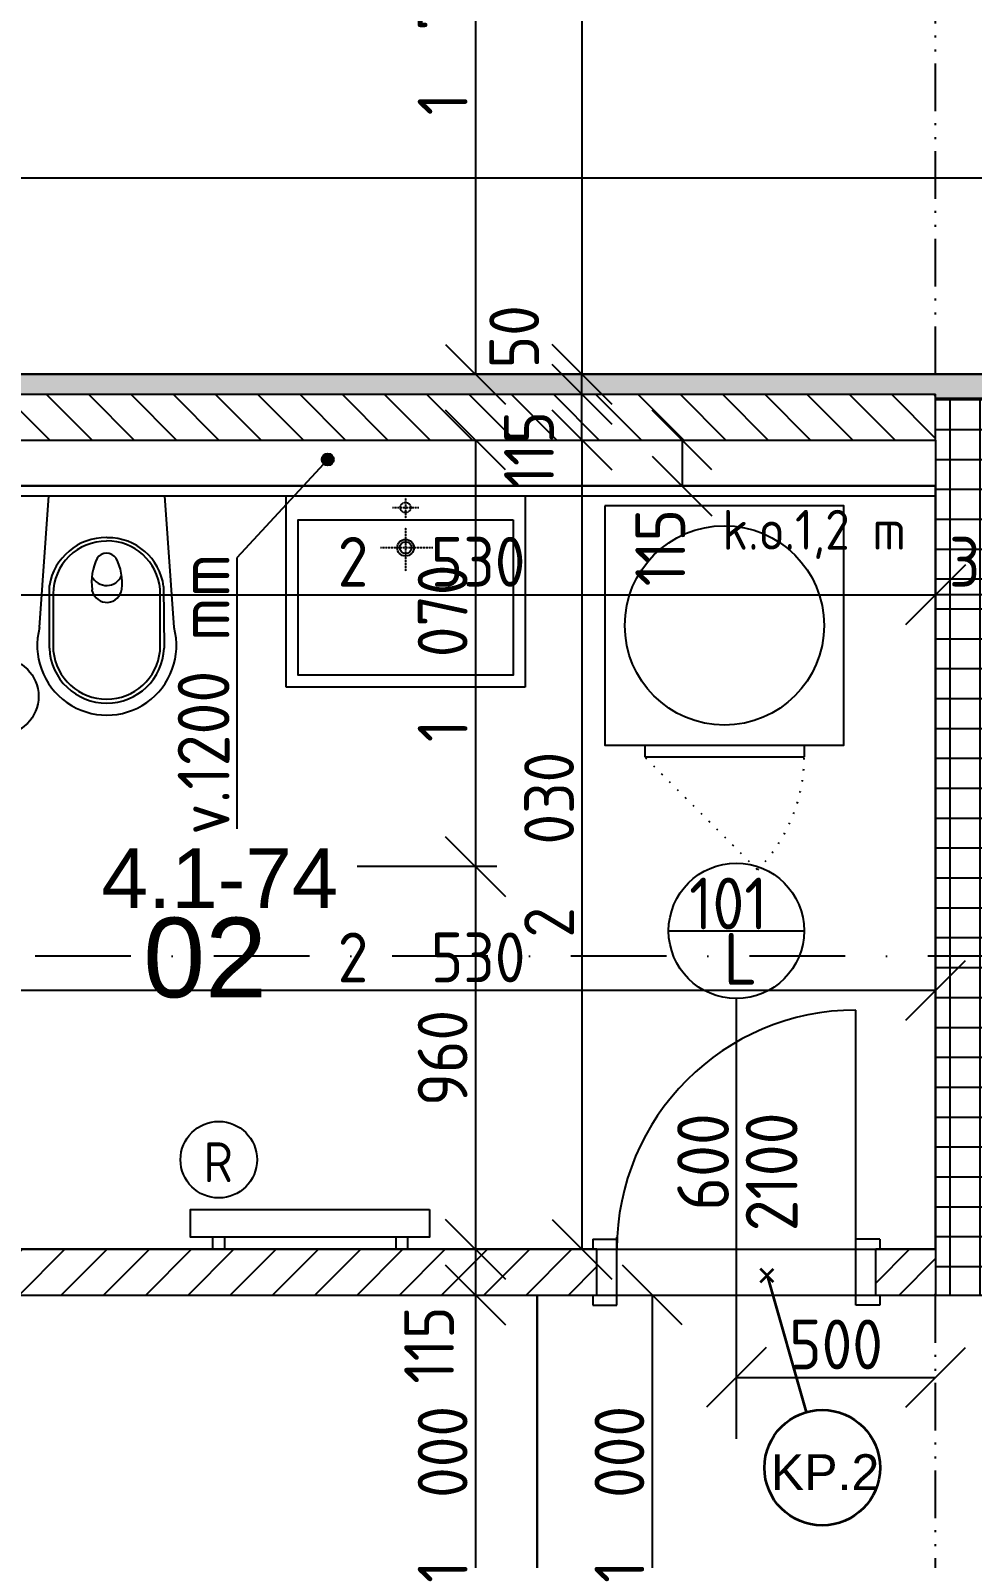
# Model space of a CAD drawing. Extents: x 4511820 to 5180432, y -1526536 to -944957.
# Drawn here: x 5025050 to 5027413, y -1077089 to -1073256 of the extents above; entities that cross this region are included whole.
import ezdxf

# ---------------------------------------------------------------- set-up
doc = ezdxf.new("R2010")
doc.units = 0
doc.header["$MEASUREMENT"] = 0
for name, pattern in [('ACAD_ISO07W100', [3.5, 0.5, -3]), ('ACAD_ISO12W100', [22, 12, -3, 0.5, -3, 0.5, -3]), ('BODKOCIARKOVANA_3', [5.6, 3, -1.3, 0, -1.3]), ('DASHED', [0.75, 0.5, -0.25])]:
    doc.linetypes.add(name, pattern=pattern)
doc.layers.get('0').update_dxf_attribs({"linetype": 'CONTINUOUS'})
doc.layers.get('Defpoints').update_dxf_attribs({"color": 61, "linetype": 'CONTINUOUS'})
for name, color, linetype in [('DVERE', 45, 'CONTINUOUS'), ('KÓTY', 4, 'CONTINUOUS'), ('MÚRY', 1, 'CONTINUOUS'), ('osi', 253, 'CONTINUOUS'), ('Plochy', 41, 'CONTINUOUS'), ('POPIS', 7, 'CONTINUOUS'), ('TENKÁ', 7, 'CONTINUOUS'), ('tzb', 153, 'CONTINUOUS'), ('Z-Kúrenie', 101, 'CONTINUOUS'), ('ZARIADENIE1', 145, 'CONTINUOUS'), ('ZARIADOVACIE', 144, 'CONTINUOUS'), ('ŠRAFY', 82, 'CONTINUOUS')]:
    doc.layers.add(name, color=color, linetype=linetype)
doc.layers.add('preklady', color=74, linetype='CONTINUOUS', lineweight=35)
doc.styles.add('ARIAL', font='arial.ttf')
doc.styles.add('STYLE1', font='isocp.shx')
doc.dimstyles.new('STANDARD-50', dxfattribs={"dimtxt": 125, "dimasz": 150, "dimexe": 10, "dimexo": 200, "dimgap": 20, "dimtad": 1, "dimdsep": 46, "dimlunit": 6, "dimtxsty": 'STYLE1', "dimblk1": 'OBLIQUE', "dimblk2": 'OBLIQUE', "dimsah": 1, "dimcen": 2.5, "dimse1": 1, "dimse2": 1, "dimadec": 0, "dimazin": 0, "dimtfac": 1, "dimtmove": 1, "dimatfit": 3, "dimldrblk": 'OBLIQUE', "dimfxl": 1, "dimtolj": 1, "dimtzin": 0, "dimarcsym": 0})

# ---------------------------------------------------------------- blocks, each defined once
blk = doc.blocks.new('pračka')
at = {"layer": 'ZARIADENIE1', "color": 8, "linetype": 'ACAD_ISO07W100', "ltscale": 8}
blk.add_line((4536136.9, -1117296.3), (4536419.7, -1117579.2), dxfattribs=at)
at = {"layer": 'ZARIADENIE1', "color": 8}
for p, q in [((4536419.7, -1117579.2), (4536019.7, -1117579.2)), ((4536019.7, -1117609.2), (4536019.7, -1117579.2)), ((4536419.7, -1117609.2), (4536419.7, -1117579.2))]:
    blk.add_line(p, q, dxfattribs=at)
blk.add_lwpolyline([(4536519.7, -1118209.2), (4536519.7, -1117609.2), (4535919.7, -1117609.2), (4535919.7, -1118209.2)], close=True, dxfattribs=at)
blk.add_circle((4536219.7, -1117909.2), 250, dxfattribs=at)
at = {"layer": 'ZARIADENIE1', "color": 8, "linetype": 'ACAD_ISO07W100', "ltscale": 8}
blk.add_arc((4536419.7, -1117579.2), 400, 135, 180, dxfattribs=at)
blk = doc.blocks.new('_OBLIQUE')
at = {"color": 0, "linetype": 'ByBlock'}
blk.add_line((-0.5, -0.5), (0.5, 0.5), dxfattribs=at)
blk = doc.blocks.new('*D20450')
at = {"layer": 'Defpoints', "color": 0}
for p in [(5027321, -1074671), (5027321, -1074671), (5027621, -1074671)]:
    blk.add_point(p, dxfattribs=at)
at = {"layer": 'KÓTY', "color": 0, "lineweight": -2}
blk.add_line((5027621, -1074671), (5027321, -1074671), dxfattribs=at)
at = {"layer": 'KÓTY', "color": 0, "linetype": 'ByBlock', "lineweight": -2, "xscale": 150, "yscale": 150, "zscale": 150, "rotation": 180}
blk.add_blockref('_OBLIQUE', (5027321, -1074671), dxfattribs=at)
at = {"layer": 'KÓTY', "color": 0, "linetype": 'ByBlock', "lineweight": -2, "xscale": 150, "yscale": 150, "zscale": 150}
blk.add_blockref('_OBLIQUE', (5027621, -1074671), dxfattribs=at)
at = {"layer": 'KÓTY', "color": 0, "insert": (5027471, -1074588.5), "char_height": 125, "attachment_point": 5, "style": 'STYLE1'}
blk.add_mtext('\\A1;300', dxfattribs=at)
blk = doc.blocks.new('*D20543')
at = {"layer": 'Defpoints', "color": 0}
for p in [(5024791, -1074398.2), (5027321, -1074423.2), (5027321, -1074671)]:
    blk.add_point(p, dxfattribs=at)
at = {"layer": 'KÓTY', "color": 0, "lineweight": -2, "ltscale": 0.25}
blk.add_line((5024791, -1074671), (5027321, -1074671), dxfattribs=at)
at = {"layer": 'KÓTY', "color": 0, "linetype": 'ByBlock', "lineweight": -2, "xscale": 150, "yscale": 150, "zscale": 150, "rotation": 180}
blk.add_blockref('_OBLIQUE', (5024791, -1074671), dxfattribs=at)
at = {"layer": 'KÓTY', "color": 0, "linetype": 'ByBlock', "lineweight": -2, "xscale": 150, "yscale": 150, "zscale": 150}
blk.add_blockref('_OBLIQUE', (5027321, -1074671), dxfattribs=at)
at = {"layer": 'KÓTY', "color": 0, "insert": (5026056, -1074588.5), "char_height": 125, "attachment_point": 5, "style": 'STYLE1'}
blk.add_mtext('\\A1;2ﾠ530', dxfattribs=at)
blk = doc.blocks.new('*D20564')
at = {"layer": 'Defpoints', "color": 0}
for p in [(5028206, -1073625), (5020981, -1074118.2), (5028206, -1074118.2)]:
    blk.add_point(p, dxfattribs=at)
at = {"layer": 'KÓTY', "color": 0, "lineweight": -2, "ltscale": 0.25}
blk.add_line((5020981, -1073625), (5028206, -1073625), dxfattribs=at)
at = {"layer": 'KÓTY', "color": 0, "linetype": 'ByBlock', "lineweight": -2, "xscale": 150, "yscale": 150, "zscale": 150, "rotation": 180}
blk.add_blockref('_OBLIQUE', (5020981, -1073625), dxfattribs=at)
at = {"layer": 'KÓTY', "color": 0, "linetype": 'ByBlock', "lineweight": -2, "xscale": 150, "yscale": 150, "zscale": 150}
blk.add_blockref('_OBLIQUE', (5028206, -1073625), dxfattribs=at)
at = {"layer": 'KÓTY', "color": 0, "insert": (5024593.5, -1073542.5), "char_height": 125, "attachment_point": 5, "style": 'STYLE1'}
blk.add_mtext('\\A1;7ﾠ225', dxfattribs=at)
blk = doc.blocks.new('*D20568')
at = {"layer": 'Defpoints', "color": 0}
for p in [(5025641, -1072368.2), (5025641, -1074118.2), (5026166.3, -1074118.2)]:
    blk.add_point(p, dxfattribs=at)
at = {"layer": 'KÓTY', "color": 0, "lineweight": -2, "ltscale": 0.25}
blk.add_line((5026166.3, -1072368.2), (5026166.3, -1074118.2), dxfattribs=at)
at = {"layer": 'KÓTY', "color": 0, "linetype": 'ByBlock', "lineweight": -2, "xscale": 150, "yscale": 150, "zscale": 150}
for p, rotation in [((5026166.3, -1072368.2), 90), ((5026166.3, -1074118.2), 270)]:
    blk.add_blockref('_OBLIQUE', p, dxfattribs=dict(at, rotation=rotation))
at = {"layer": 'KÓTY', "color": 0, "insert": (5026083.8, -1073243.2), "char_height": 125, "attachment_point": 5, "rotation": 90, "style": 'STYLE1'}
blk.add_mtext('\\A1;1ﾠ750', dxfattribs=at)
blk = doc.blocks.new('*D20573')
at = {"layer": 'Defpoints', "color": 0}
for p in [(5025641, -1071068.2), (5025641, -1074118.2), (5026433.5, -1074118.2)]:
    blk.add_point(p, dxfattribs=at)
at = {"layer": 'KÓTY', "color": 0, "lineweight": -2, "ltscale": 0.25}
blk.add_line((5026433.5, -1071068.2), (5026433.5, -1074118.2), dxfattribs=at)
at = {"layer": 'KÓTY', "color": 0, "linetype": 'ByBlock', "lineweight": -2, "xscale": 150, "yscale": 150, "zscale": 150}
for p, rotation in [((5026433.5, -1071068.2), 90), ((5026433.5, -1074118.2), 270)]:
    blk.add_blockref('_OBLIQUE', p, dxfattribs=dict(at, rotation=rotation))
at = {"layer": 'KÓTY', "color": 0, "insert": (5026351, -1072593.2), "char_height": 125, "attachment_point": 5, "rotation": 90, "style": 'STYLE1'}
blk.add_mtext('\\A1;3ﾠ050', dxfattribs=at)
blk = doc.blocks.new('*D20575')
at = {"layer": 'Defpoints', "color": 0}
for p in [(5025058.2, -1074283.2), (5025353.2, -1076313.2), (5026433.5, -1076313.2)]:
    blk.add_point(p, dxfattribs=at)
at = {"layer": 'KÓTY', "color": 0, "lineweight": -2, "ltscale": 0.25}
blk.add_line((5026433.5, -1074283.2), (5026433.5, -1076313.2), dxfattribs=at)
at = {"layer": 'KÓTY', "color": 0, "linetype": 'ByBlock', "lineweight": -2, "xscale": 150, "yscale": 150, "zscale": 150}
for p, rotation in [((5026433.5, -1074283.2), 90), ((5026433.5, -1076313.2), 270)]:
    blk.add_blockref('_OBLIQUE', p, dxfattribs=dict(at, rotation=rotation))
at = {"layer": 'KÓTY', "color": 0, "insert": (5026351, -1075298.2), "char_height": 125, "attachment_point": 5, "rotation": 90, "style": 'STYLE1'}
blk.add_mtext('\\A1;2ﾠ030', dxfattribs=at)
blk = doc.blocks.new('*D20576')
at = {"layer": 'Defpoints', "color": 0}
for p in [(5024791, -1074283.2), (5024791, -1075353.2), (5026166.3, -1075353.2)]:
    blk.add_point(p, dxfattribs=at)
at = {"layer": 'KÓTY', "color": 0, "lineweight": -2, "ltscale": 0.25}
blk.add_line((5026166.3, -1074283.2), (5026166.3, -1075353.2), dxfattribs=at)
at = {"layer": 'KÓTY', "color": 0, "linetype": 'ByBlock', "lineweight": -2, "xscale": 150, "yscale": 150, "zscale": 150}
for p, rotation in [((5026166.3, -1074283.2), 90), ((5026166.3, -1075353.2), 270)]:
    blk.add_blockref('_OBLIQUE', p, dxfattribs=dict(at, rotation=rotation))
at = {"layer": 'KÓTY', "color": 0, "insert": (5026083.8, -1074818.2), "char_height": 125, "attachment_point": 5, "rotation": 90, "style": 'STYLE1'}
blk.add_mtext('\\A1;1ﾠ070', dxfattribs=at)
blk = doc.blocks.new('*D20577')
at = {"layer": 'Defpoints', "color": 0}
for p in [(5024791, -1075353.2), (5024791, -1076313.2), (5026166.3, -1076313.2)]:
    blk.add_point(p, dxfattribs=at)
at = {"layer": 'KÓTY', "color": 0, "lineweight": -2, "ltscale": 0.25}
blk.add_line((5026166.3, -1075353.2), (5026166.3, -1076313.2), dxfattribs=at)
at = {"layer": 'KÓTY', "color": 0, "linetype": 'ByBlock', "lineweight": -2, "xscale": 150, "yscale": 150, "zscale": 150}
for p, rotation in [((5026166.3, -1075353.2), 90), ((5026166.3, -1076313.2), 270)]:
    blk.add_blockref('_OBLIQUE', p, dxfattribs=dict(at, rotation=rotation))
at = {"layer": 'KÓTY', "color": 0, "insert": (5026083.8, -1075833.2), "char_height": 125, "attachment_point": 5, "rotation": 90, "style": 'STYLE1'}
blk.add_mtext('\\A1;960', dxfattribs=at)
blk = doc.blocks.new('*D20578')
at = {"layer": 'Defpoints', "color": 0}
for p in [(5026433.5, -1074168.2), (5026433.5, -1074168.2), (5026433.5, -1074283.2)]:
    blk.add_point(p, dxfattribs=at)
at = {"layer": 'KÓTY', "color": 0, "lineweight": -2, "ltscale": 0.25}
blk.add_line((5026433.5, -1074283.2), (5026433.5, -1074168.2), dxfattribs=at)
at = {"layer": 'KÓTY', "color": 0, "linetype": 'ByBlock', "lineweight": -2, "xscale": 150, "yscale": 150, "zscale": 150}
for p, rotation in [((5026433.5, -1074168.2), 90), ((5026433.5, -1074283.2), 270)]:
    blk.add_blockref('_OBLIQUE', p, dxfattribs=dict(at, rotation=rotation))
at = {"layer": 'KÓTY', "color": 0, "insert": (5026300.5, -1074307.5), "char_height": 125, "attachment_point": 5, "rotation": 90, "style": 'STYLE1'}
blk.add_mtext('\\A1;115', dxfattribs=at)
blk = doc.blocks.new('*D20579')
at = {"layer": 'Defpoints', "color": 0}
for p in [(5026433.5, -1074118.2), (5026433.5, -1074118.2), (5026433.5, -1074168.2)]:
    blk.add_point(p, dxfattribs=at)
at = {"layer": 'KÓTY', "color": 0, "lineweight": -2, "ltscale": 0.25}
blk.add_line((5026433.5, -1074168.2), (5026433.5, -1074118.2), dxfattribs=at)
at = {"layer": 'KÓTY', "color": 0, "linetype": 'ByBlock', "lineweight": -2, "xscale": 150, "yscale": 150, "zscale": 150}
for p, rotation in [((5026433.5, -1074118.2), 90), ((5026433.5, -1074168.2), 270)]:
    blk.add_blockref('_OBLIQUE', p, dxfattribs=dict(at, rotation=rotation))
at = {"layer": 'KÓTY', "color": 0, "insert": (5026263.5, -1074024), "char_height": 125, "attachment_point": 5, "rotation": 90, "style": 'STYLE1'}
blk.add_mtext('\\A1;50', dxfattribs=at)
blk = doc.blocks.new('*D20580')
at = {"layer": 'Defpoints', "color": 0}
for p in [(5027034.8, -1074283.2), (5026684.8, -1074398.2), (5027034.8, -1074398.2)]:
    blk.add_point(p, dxfattribs=at)
at = {"layer": 'KÓTY', "color": 0, "lineweight": -2}
blk.add_line((5026684.8, -1074283.2), (5026684.8, -1074398.2), dxfattribs=at)
at = {"layer": 'KÓTY', "color": 0, "linetype": 'ByBlock', "lineweight": -2, "xscale": 150, "yscale": 150, "zscale": 150}
for p, rotation in [((5026684.8, -1074283.2), 90), ((5026684.8, -1074398.2), 270)]:
    blk.add_blockref('_OBLIQUE', p, dxfattribs=dict(at, rotation=rotation))
at = {"layer": 'KÓTY', "color": 0, "insert": (5026630, -1074553), "char_height": 125, "attachment_point": 5, "rotation": 90, "style": 'STYLE1'}
blk.add_mtext('\\A1;115', dxfattribs=at)
blk = doc.blocks.new('*D20585')
at = {"layer": 'Defpoints', "color": 0}
for p in [(5026821, -1075684.3), (5027321, -1075684.3), (5027321, -1076634.5)]:
    blk.add_point(p, dxfattribs=at)
at = {"layer": 'KÓTY', "color": 0, "lineweight": -2}
blk.add_line((5026821, -1076634.5), (5027321, -1076634.5), dxfattribs=at)
at = {"layer": 'KÓTY', "color": 0, "linetype": 'ByBlock', "lineweight": -2, "xscale": 150, "yscale": 150, "zscale": 150, "rotation": 180}
blk.add_blockref('_OBLIQUE', (5026821, -1076634.5), dxfattribs=at)
at = {"layer": 'KÓTY', "color": 0, "linetype": 'ByBlock', "lineweight": -2, "xscale": 150, "yscale": 150, "zscale": 150}
blk.add_blockref('_OBLIQUE', (5027321, -1076634.5), dxfattribs=at)
at = {"layer": 'KÓTY', "color": 0, "insert": (5027071, -1076552), "char_height": 125, "attachment_point": 5, "style": 'STYLE1'}
blk.add_mtext('\\A1;500', dxfattribs=at)
blk = doc.blocks.new('*D20587')
at = {"layer": 'Defpoints', "color": 0}
for p in [(5024791, -1075353.2), (5027321, -1075353.2), (5027321, -1075663.5)]:
    blk.add_point(p, dxfattribs=at)
at = {"layer": 'KÓTY', "color": 0, "lineweight": -2, "ltscale": 0.25}
blk.add_line((5024791, -1075663.5), (5027321, -1075663.5), dxfattribs=at)
at = {"layer": 'KÓTY', "color": 0, "linetype": 'ByBlock', "lineweight": -2, "xscale": 150, "yscale": 150, "zscale": 150, "rotation": 180}
blk.add_blockref('_OBLIQUE', (5024791, -1075663.5), dxfattribs=at)
at = {"layer": 'KÓTY', "color": 0, "linetype": 'ByBlock', "lineweight": -2, "xscale": 150, "yscale": 150, "zscale": 150}
blk.add_blockref('_OBLIQUE', (5027321, -1075663.5), dxfattribs=at)
at = {"layer": 'KÓTY', "color": 0, "insert": (5026056, -1075581), "char_height": 125, "attachment_point": 5, "style": 'STYLE1'}
blk.add_mtext('\\A1;2ﾠ530', dxfattribs=at)
blk = doc.blocks.new('*D20591')
at = {"layer": 'Defpoints', "color": 0}
for p in [(5026821, -1076428.2), (5026610, -1077428.2), (5026821, -1077428.2)]:
    blk.add_point(p, dxfattribs=at)
at = {"layer": 'KÓTY', "color": 0, "lineweight": -2}
blk.add_line((5026610, -1076428.2), (5026610, -1077428.2), dxfattribs=at)
at = {"layer": 'KÓTY', "color": 0, "linetype": 'ByBlock', "lineweight": -2, "xscale": 150, "yscale": 150, "zscale": 150}
for p, rotation in [((5026610, -1076428.2), 90), ((5026610, -1077428.2), 270)]:
    blk.add_blockref('_OBLIQUE', p, dxfattribs=dict(at, rotation=rotation))
at = {"layer": 'KÓTY', "color": 0, "insert": (5026527.5, -1076928.2), "char_height": 125, "attachment_point": 5, "rotation": 90, "style": 'STYLE1'}
blk.add_mtext('\\A1;1ﾠ000', dxfattribs=at)
blk = doc.blocks.new('*D20596')
at = {"layer": 'Defpoints', "color": 0}
for p in [(5026321, -1076428.2), (5026166.3, -1077428.2), (5026321, -1077428.2)]:
    blk.add_point(p, dxfattribs=at)
at = {"layer": 'KÓTY', "color": 0, "lineweight": -2}
blk.add_line((5026166.3, -1076428.2), (5026166.3, -1077428.2), dxfattribs=at)
at = {"layer": 'KÓTY', "color": 0, "linetype": 'ByBlock', "lineweight": -2, "xscale": 150, "yscale": 150, "zscale": 150}
for p, rotation in [((5026166.3, -1076428.2), 90), ((5026166.3, -1077428.2), 270)]:
    blk.add_blockref('_OBLIQUE', p, dxfattribs=dict(at, rotation=rotation))
at = {"layer": 'KÓTY', "color": 0, "insert": (5026083.8, -1076928.2), "char_height": 125, "attachment_point": 5, "rotation": 90, "style": 'STYLE1'}
blk.add_mtext('\\A1;1ﾠ000', dxfattribs=at)
blk = doc.blocks.new('*D20599')
at = {"layer": 'Defpoints', "color": 0}
for p in [(5025851.8, -1076313.2), (5025851.8, -1076428.2), (5026166.3, -1076428.2)]:
    blk.add_point(p, dxfattribs=at)
at = {"layer": 'KÓTY', "color": 0, "lineweight": -2, "ltscale": 0.25}
blk.add_line((5026166.3, -1076313.2), (5026166.3, -1076428.2), dxfattribs=at)
at = {"layer": 'KÓTY', "color": 0, "linetype": 'ByBlock', "lineweight": -2, "xscale": 150, "yscale": 150, "zscale": 150}
for p, rotation in [((5026166.3, -1076313.2), 90), ((5026166.3, -1076428.2), 270)]:
    blk.add_blockref('_OBLIQUE', p, dxfattribs=dict(at, rotation=rotation))
at = {"layer": 'KÓTY', "color": 0, "insert": (5026049.8, -1076553.5), "char_height": 125, "attachment_point": 5, "rotation": 90, "style": 'STYLE1'}
blk.add_mtext('\\A1;115', dxfattribs=at)

msp = doc.modelspace()

# ---------------------------------------------------------------- hatches: boundary and pattern name
at = {"layer": 'KÓTY'}
h = msp.add_hatch(color=256, dxfattribs=at)
h.dxf.hatch_style = 1
h.paths.add_polyline_path([(5025810.5, -1074331.863, 0.65381715), (5025785.326, -1074320.841, 1.52947961)])
h = msp.add_hatch(dxfattribs=at)
h.set_pattern_fill('ANSI31', color=256, scale=500)
h.paths.add_polyline_path([(5027321, -1076428.172), (5027321, -1076313.172), (5027181, -1076313.172), (5027171, -1076313.172), (5027171, -1076428.172), (5027181, -1076428.172)])
at = {"layer": 'ŠRAFY'}
h = msp.add_hatch(dxfattribs=at)
h.set_pattern_fill('DOTS', color=256, scale=250)
h.paths.add_polyline_path([(5027321, -1074178.172), (5027621, -1074178.172), (5027621, -1074168.172), (5028256, -1074168.172), (5028206, -1074118.172), (5027621, -1074118.172), (5027321, -1074118.172), (5022981, -1074118.172), (5022981, -1074168.172), (5027321, -1074168.172)])
at = {"layer": 'ŠRAFY', "ltscale": 0.25}
h = msp.add_hatch(dxfattribs=at)
h.set_pattern_fill('ANSI31', color=256, scale=600, angle=90, style=0)
h.set_pattern_definition([(135, (-3027222.4, 552769.84), (-53.0330086, -53.0330086), [])])
h.paths.add_polyline_path([(5023701, -1074283.172), (5024101, -1074283.172), (5024276, -1074283.172), (5024676, -1074283.172), (5024791, -1074283.172), (5027321, -1074283.172), (5027321, -1074178.172), (5027321, -1074168.172), (5022981, -1074168.172), (5022981, -1074283.172), (5023586, -1074283.172)])
h.paths.add_polyline_path([(5026175.5, -1074426.25), (5026175.5, -1074188.75), (5026425.5, -1074188.75), (5026425.5, -1074426.25)], flags=9)
h.paths.add_polyline_path([(5023757.5, -1074426.25), (5023757.5, -1074188.75), (5024007.5, -1074188.75), (5024007.5, -1074426.25)], flags=9)
h = msp.add_hatch(dxfattribs=at)
h.set_pattern_fill('ANSI37', color=256, scale=600, angle=45)
h.set_pattern_definition([(90, (-3429042.49, 739093.5), (-75, 1e-14), []), (180, (-3429042.49, 739093.5), (-1e-14, -75), [])])
h.paths.add_polyline_path([(5033956, -1075728.172), (5034006, -1075728.172), (5034121, -1075728.172), (5034121, -1075428.172), (5033521, -1075428.172), (5033406, -1075428.172), (5031906, -1075428.172), (5031791, -1075428.172), (5031766, -1075428.172), (5029361, -1075428.172), (5029336, -1075428.172), (5029221, -1075428.172), (5027621, -1075428.172), (5027621, -1074283.172), (5027621, -1074178.172), (5027321, -1074178.172), (5027321, -1074283.172), (5027321, -1074398.172), (5027321, -1074423.172), (5027321, -1076313.172), (5027321, -1076428.172), (5027621, -1076428.172), (5027621, -1075728.172), (5030376, -1075728.172), (5030396, -1075728.172), (5030676, -1075728.172), (5030791, -1075728.172)])
h.paths.add_polyline_path([(5027327.201, -1074463.5), (5027614.799, -1074463.5), (5027614.799, -1074713.5), (5027327.201, -1074713.5)], flags=24)
h.paths.add_polyline_path([(5033052.5, -1075721.971), (5033052.5, -1075434.373), (5033302.5, -1075434.373), (5033302.5, -1075721.971)], flags=24)
h = msp.add_hatch(dxfattribs=at)
h.set_pattern_fill('ANSI31', color=256, scale=600, style=0)
h.set_pattern_definition([(45, (515270.5, 400718.02), (-53.0330086, 53.0330086), [])])
h.paths.add_polyline_path([(5026321, -1076428.172), (5026461, -1076428.172), (5026471, -1076428.172), (5026471, -1076313.172), (5026461, -1076313.172), (5024816, -1076313.172), (5023701, -1076313.172), (5023701, -1075353.172), (5024791, -1075353.172), (5024791, -1074398.172), (5024791, -1074283.172), (5024676, -1074283.172), (5024676, -1075238.172), (5024276, -1075238.172), (5024101, -1075238.172), (5023701, -1075238.172), (5023701, -1074283.172), (5023586, -1074283.172), (5023586, -1076428.172)])
h.paths.add_polyline_path([(5024665.5, -1074361), (5024903, -1074361), (5024903, -1074611), (5024665.5, -1074611)], flags=24)
h.paths.add_polyline_path([(5024108, -1074361), (5024370.5, -1074361), (5024370.5, -1074611), (5024108, -1074611)], flags=24)

# ---------------------------------------------------------------- linework, layer by layer
at = {"layer": 'DVERE', "ltscale": 0.25}
for p, q in [((5026651, -1075514.344), (5026991, -1075514.344)), ((5026821, -1076789), (5026821, -1075684.344)), ((5027121, -1076313.172), (5027121, -1075713.172)), ((5026461, -1076288.172), (5026521, -1076288.172)), ((5026461, -1076288.172), (5026461, -1076313.172)), ((5026521, -1076428.172), (5026521, -1076283.172)), ((5026521, -1076453.172), (5026521, -1076288.172)), ((5027121, -1076453.172), (5027121, -1076288.172)), ((5027181, -1076288.172), (5027121, -1076288.172)), ((5027181, -1076288.172), (5027181, -1076313.172)), ((5026521, -1076313.172), (5027121, -1076313.172)), ((5026461, -1076428.172), (5026461, -1076453.172)), ((5026521, -1076428.172), (5027121, -1076428.172)), ((5027181, -1076428.172), (5027181, -1076453.172)), ((5026461, -1076453.172), (5026521, -1076453.172)), ((5027181, -1076453.172), (5027121, -1076453.172))]:
    msp.add_line(p, q, dxfattribs=at)
msp.add_circle((5026821, -1075514.344), 170, dxfattribs=at)
msp.add_arc((5027121, -1076313.172), 600, 90, 180, dxfattribs=at)
at = {"layer": 'KÓTY'}
for p, q in [((5025795.5, -1074331.863), (5025567.5, -1074578.863)), ((5025567.5, -1074578.863), (5025567.5, -1075258.363))]:
    msp.add_line(p, q, dxfattribs=at)
at = {"layer": 'KÓTY', "ltscale": 0.25}
msp.add_line((5026219.711, -1075353.172), (5025869.711, -1075353.172), dxfattribs=at)
at = {"layer": 'KÓTY'}
msp.add_circle((5025795.5, -1074331.863), 15, dxfattribs=at)
at = {"layer": 'MÚRY'}
for p, q in [((5022881, -1074118.172), (5028206, -1074118.172)), ((5027321, -1074178.172), (5027621, -1074178.172)), ((5024791, -1074283.172), (5027321, -1074283.172)), ((5027321, -1074283.172), (5027321, -1076313.172)), ((5023586, -1076428.172), (5026471, -1076428.172)), ((5027171, -1076428.172), (5027321, -1076428.172)), ((5027321, -1076428.172), (5027621, -1076428.172))]:
    msp.add_line(p, q, dxfattribs=at)
at = {"layer": 'MÚRY', "ltscale": 0.25}
for p, q in [((5026471, -1076313.172), (5023701, -1076313.172)), ((5026471, -1076428.172), (5026471, -1076313.172)), ((5027171, -1076428.172), (5027171, -1076313.172)), ((5027321, -1076313.172), (5027171, -1076313.172))]:
    msp.add_line(p, q, dxfattribs=at)
at = {"layer": 'osi', "linetype": 'BODKOCIARKOVANA_3', "ltscale": 80}
msp.add_line((5041881, -1075578.172), (4978211, -1075578.172), dxfattribs=at)
at = {"layer": 'Plochy'}
for points in [[(5025641, -1071068.172), (5028206, -1071068.172), (5028206, -1074118.172), (5020981, -1074118.172), (5020981, -1072618.172), (5021281, -1072618.172), (5021281, -1071618.172), (5020981, -1071618.172), (5020981, -1069118.172), (5022891, -1069118.172), (5022891, -1072368.172), (5023141, -1072368.172), (5023141, -1072178.172), (5025441, -1072178.172), (5025441, -1072368.172), (5025641, -1072368.172)], [(5027321, -1076313.172), (5027321, -1074398.172), (5024791, -1074398.172), (5024791, -1075353.172), (5023701, -1075353.172), (5023701, -1076313.172)], [(5026321, -1077428.172), (5026321, -1076428.172), (5027621, -1076428.172), (5027621, -1075728.172), (5030321, -1075728.172), (5030321, -1076083.172), (5030676, -1076083.172), (5030676, -1077428.172)], [(5020981, -1080728.172), (5020981, -1076428.172), (5026321, -1076428.172), (5026321, -1078078.172), (5027321, -1078078.172), (5027321, -1078303.172), (5027621, -1078303.172), (5027621, -1077568.172), (5030676, -1077568.172), (5030676, -1080803.172), (5027621, -1080803.172), (5027621, -1080668.172), (5027321, -1080668.172), (5027321, -1080728.172)]]:
    msp.add_lwpolyline(points, close=True, dxfattribs=at)
at = {"layer": 'preklady'}
for p, q in [((5026881.265, -1076395.499), (5026914.499, -1076362.265)), ((5026914.5, -1076395.5), (5026881.266, -1076362.266)), ((5026897.882, -1076378.882), (5026996.446, -1076721.814))]:
    msp.add_line(p, q, dxfattribs=at)
at = {"layer": 'preklady', "ltscale": 0.25}
msp.add_circle((5027036.5, -1076861.172), 145, dxfattribs=at)
at = {"layer": 'TENKÁ', "linetype": 'ACAD_ISO12W100', "ltscale": 10}
for p, q in [((5027321, -1074118.172), (5027321, -1071068.172)), ((5027321, -1077428.172), (5027321, -1076428.172))]:
    msp.add_line(p, q, dxfattribs=at)
at = {"layer": 'TENKÁ'}
for p, q in [((5022881, -1074168.172), (5027321, -1074168.172)), ((5027321, -1074178.172), (5027321, -1074168.172)), ((5027321, -1074178.172), (5027621, -1074178.172)), ((5027321, -1074283.172), (5027321, -1074178.172)), ((5024791, -1074398.172), (5027321, -1074398.172)), ((5027321, -1076313.172), (5027321, -1076428.172))]:
    msp.add_line(p, q, dxfattribs=at)
at = {"layer": 'TENKÁ', "ltscale": 0.25}
msp.add_line((5024816, -1074423.172), (5027321, -1074423.172), dxfattribs=at)
at = {"layer": 'TENKÁ', "linetype": 'ACAD_ISO07W100', "ltscale": 10}
msp.add_line((5026321, -1077428.172), (5026321, -1076428.172), dxfattribs=at)
at = {"layer": 'tzb'}
msp.add_circle((5024973.672, -1074926.12), 96, dxfattribs=at)
at = {"layer": 'Z-Kúrenie', "linetype": 'Continuous'}
for p, q in [((5025506, -1076283.172), (5025506, -1076313.172)), ((5025536, -1076283.172), (5025536, -1076313.172)), ((5025966, -1076283.172), (5025966, -1076313.172)), ((5025996, -1076283.172), (5025996, -1076313.172))]:
    msp.add_line(p, q, dxfattribs=at)
msp.add_lwpolyline([(5026051, -1076213.172), (5026051, -1076283.172), (5025451, -1076283.172), (5025451, -1076213.172)], close=True, dxfattribs=at)
msp.add_circle((5025521.951, -1076088.505), 96, dxfattribs=at)
at = {"layer": 'ZARIADOVACIE'}
for p, q in [((5025072.186, -1074753.171), (5025095.262, -1074423.172)), ((5025409.813, -1074753.17), (5025386.737, -1074423.172)), ((5025096.782, -1074805.461), (5025096.782, -1074648.053)), ((5025106.637, -1074668.814), (5025106.637, -1074811.635)), ((5025374.647, -1074811.635), (5025374.647, -1074656.975)), ((5025383.544, -1074650.306), (5025384.67, -1074805.461))]:
    msp.add_line(p, q, dxfattribs=at)
at = {"layer": 'ZARIADOVACIE', "ltscale": 0.25}
for p, q in [((5025691, -1074903.172), (5025691, -1074423.172)), ((5026291, -1074423.172), (5026291, -1074903.172)), ((5026291, -1074903.172), (5025691, -1074903.172))]:
    msp.add_line(p, q, dxfattribs=at)
at = {"layer": 'ZARIADOVACIE', "linetype": 'DASHED'}
for p, q in [((5025958.137, -1074452.52), (5026023.863, -1074452.52)), ((5025991, -1074427.873), (5025991, -1074479.907)), ((5025991, -1074502.279), (5025991, -1074611.823)), ((5025928.012, -1074552.943), (5026059.465, -1074552.943))]:
    msp.add_line(p, q, dxfattribs=at)
at = {"layer": 'ZARIADOVACIE', "linetype": 'Continuous'}
for p, q in [((5025242.698, -1074528.052), (5025239.881, -1074527.488)), ((5025241, -1074536.14), (5025240.104, -1074536.962)), ((5025204.435, -1074662.17), (5025204.274, -1074658.46))]:
    msp.add_line(p, q, dxfattribs=at)
at = {"layer": 'ZARIADOVACIE', "ltscale": 0.25}
msp.add_lwpolyline([(5026261, -1074483.172), (5026261, -1074873.172), (5025721, -1074873.172), (5025721, -1074483.172)], close=True, dxfattribs=at)
msp.add_lwpolyline([(5026261, -1074483.172), (5026261, -1074873.172), (5025721, -1074873.172), (5025721, -1074483.172)], close=True, dxfattribs=at)
at = {"layer": 'ZARIADOVACIE', "linetype": 'DASHED'}
msp.add_circle((5025990.686, -1074452.52), 12.931, dxfattribs=at)
at = {"layer": 'ZARIADOVACIE', "linetype": 'Continuous'}
for centre, radius in [((5025990.727, -1074553.21), 20.877), ((5025991, -1074552.943), 14.781)]:
    msp.add_circle(centre, radius, dxfattribs=at)
for centre, radius, start, end in [((5025239.563, -1074672.316), 144.828, 89.874094, 170.355814), ((5025244.051, -1074668.752), 140.707, 7.532963, 90.550993), ((5025238.52, -1074668.835), 131.883, 89.311779, 179.990871), ((5025240.504, -1074596.88), 29.701, 36.344037, 144.266205), ((5025241.93, -1074669.437), 133.3, 5.364578, 90.399907), ((5025341.113, -1074639.08), 138.205, 154.477977, 188.060779), ((5025145.226, -1074641.089), 134.275, 353.23165, 27.408649), ((5025240.431, -1074606.769), 41.261, 206.767028, 336.409044), ((5025241, -1074652.484), 37.825, 194.836199, 353.274318), ((5025241, -1074798.404), 174.768, 165.000166, 15.000097), ((5025240.726, -1074799.087), 144.085, 182.535471, 357.464529), ((5025240.642, -1074798.528), 134.645, 185.586614, 354.413386)]:
    msp.add_arc(centre, radius, start, end, dxfattribs=at)

# ---------------------------------------------------------------- block references
at = {"layer": 'TENKÁ', "rotation": 180}
msp.add_blockref('pračka', (9563010.747, -2192657.363), dxfattribs=at)

# ---------------------------------------------------------------- texts
at = {"layer": 'DVERE', "style": 'STYLE1'}
for s, p in [('101', (5026702.47, -1075510.844)), ('L', (5026789.47, -1075649.48))]:
    msp.add_text(s, height=130, dxfattribs=at).set_placement(p)
at = {"layer": 'POPIS', "lineweight": 40, "ltscale": 0.25, "style": 'ARIAL'}
for s, height, p in [('4.1-74', 150, (5025227.769, -1075457.251)), ('02', 200, (5025332.311, -1075681.251))]:
    msp.add_text(s, height=height, dxfattribs=at).set_placement(p)
at = {"layer": 'preklady', "linetype": 'Continuous', "lineweight": 20, "style": 'ARIAL'}
msp.add_text('KP.2', height=90, dxfattribs=at).set_placement((5026907.236, -1076917.429))
at = {"layer": 'TENKÁ', "linetype": 'Continuous', "style": 'STYLE1'}
msp.add_text('k.o.1,2 m', height=100, dxfattribs=at).set_placement((5026785.829, -1074558.094))
for s, p in [('v.1200 mm', (5025548.917, -1075274.108)), ('600', (5026802.417, -1076216.415)), ('2100', (5026974.524, -1076268.189))]:
    msp.add_text(s, height=130, rotation=90, dxfattribs=at).set_placement(p)
at = {"layer": 'Z-Kúrenie', "linetype": 'Continuous', "style": 'STYLE1'}
msp.add_text('R', height=100, dxfattribs=at).set_placement((5025483.324, -1076144.704))

# ---------------------------------------------------------------- dimensions: what is measured, and where the dimension line sits
at = {"layer": 'KÓTY', "ltscale": 0.25}
for base, p1, p2, picture, middle in [((5026433.5, -1074118.172), (5025641, -1071068.172), (5025641, -1074118.172), '*D20573', (5026350.957, -1072593.172)), ((5026166.309, -1074118.172), (5025641, -1072368.172), (5025641, -1074118.172), '*D20568', (5026083.766, -1073243.172)), ((5026166.309, -1075353.172), (5024791, -1074283.172), (5024791, -1075353.172), '*D20576', (5026083.766, -1074818.172)), ((5026433.5, -1076313.172), (5025058.191, -1074283.172), (5025353.191, -1076313.172), '*D20575', (5026350.957, -1075298.172)), ((5026166.309, -1076313.172), (5024791, -1075353.172), (5024791, -1076313.172), '*D20577', (5026083.809, -1075833.172))]:
    dim = msp.add_linear_dim(base=base, p1=p1, p2=p2, angle=90, dimstyle='STANDARD-50', dxfattribs=at)
    dim.commit()
    dim.dimension.update_dxf_attribs({"geometry": picture, "text_midpoint": middle})
for base, p1, p2, picture, middle in [((5028206, -1073625), (5020981, -1074118.172), (5028206, -1074118.172), '*D20564', (5024593.5, -1073542.457)), ((5027321, -1074671), (5024791, -1074398.172), (5027321, -1074423.172), '*D20543', (5026056, -1074588.457)), ((5027321, -1075663.5), (5024791, -1075353.172), (5027321, -1075353.172), '*D20587', (5026056, -1075580.957))]:
    dim = msp.add_linear_dim(base=base, p1=p1, p2=p2, dimstyle='STANDARD-50', dxfattribs=at)
    dim.commit()
    dim.dimension.update_dxf_attribs({"geometry": picture, "text_midpoint": middle})
for base, p1, p2, picture, middle in [((5026433.5, -1074118.172), (5026433.5, -1074168.172), (5026433.5, -1074118.172), '*D20579', (5026346, -1074024)), ((5026433.5, -1074168.172), (5026433.5, -1074283.172), (5026433.5, -1074168.172), '*D20578', (5026383, -1074307.5)), ((5026166.309, -1076428.172), (5025851.809, -1076313.172), (5025851.809, -1076428.172), '*D20599', (5026132.309, -1076553.5))]:
    dim = msp.add_linear_dim(base=base, p1=p1, p2=p2, angle=90, dimstyle='STANDARD-50', dxfattribs=at)
    dim.commit()
    dim.dimension.update_dxf_attribs({"geometry": picture, "text_midpoint": middle, "dimtype": 160})
at = {"layer": 'KÓTY'}
dim = msp.add_linear_dim(base=(5026684.809, -1074398.172), p1=(5027034.809, -1074283.172), p2=(5027034.809, -1074398.172), angle=90, dimstyle='STANDARD-50', dxfattribs=at)
dim.commit()
dim.dimension.update_dxf_attribs({"geometry": '*D20580', "text_midpoint": (5026712.5, -1074553), "dimtype": 160})
for base, p1, p2, picture, middle in [((5027321, -1074671), (5027621, -1074671), (5027321, -1074671), '*D20450', (5027471, -1074588.5)), ((5027321, -1076634.5), (5026821, -1075684.344), (5027321, -1075684.344), '*D20585', (5027071, -1076552))]:
    dim = msp.add_linear_dim(base=base, p1=p1, p2=p2, dimstyle='STANDARD-50', dxfattribs=at)
    dim.commit()
    dim.dimension.update_dxf_attribs({"geometry": picture, "text_midpoint": middle})
for base, p1, p2, picture, middle in [((5026166.309, -1077428.172), (5026321, -1076428.172), (5026321, -1077428.172), '*D20596', (5026083.766, -1076928.172)), ((5026610, -1077428.172), (5026821, -1076428.172), (5026821, -1077428.172), '*D20591', (5026527.457, -1076928.172))]:
    dim = msp.add_linear_dim(base=base, p1=p1, p2=p2, angle=90, dimstyle='STANDARD-50', dxfattribs=at)
    dim.commit()
    dim.dimension.update_dxf_attribs({"geometry": picture, "text_midpoint": middle})

doc.saveas('drawing.dxf')
